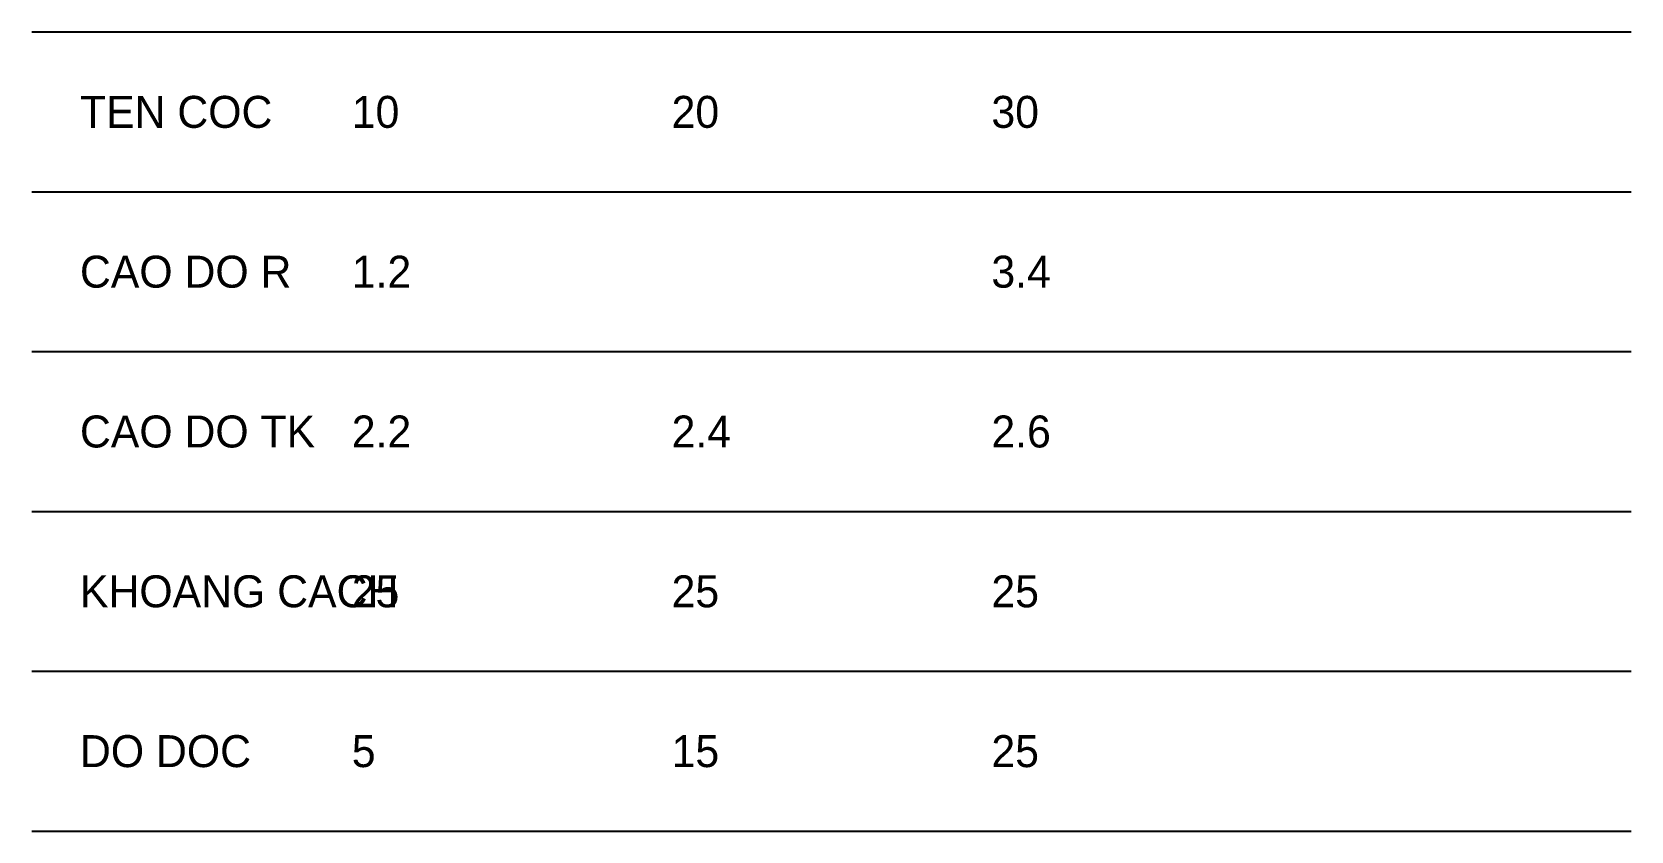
# Model space of a CAD drawing. Header units: metres. Extents: x 0 to 500, y 0 to 500.
# Drawn here: x 0 to 10, y 0 to 5 of the extents above; entities outside this region: 1.
import ezdxf
from ezdxf.enums import TextEntityAlignment as Align

# ---------------------------------------------------------------- set-up
doc = ezdxf.new("R2010")
doc.units = ezdxf.units.M

msp = doc.modelspace()

# ---------------------------------------------------------------- linework, layer by layer
for p, q in [((0, 5), (10, 5)), ((0, 4), (10, 4)), ((0, 3), (10, 3)), ((0, 2), (10, 2)), ((0, 1), (10, 1)), ((0, 0), (10, 0))]:
    msp.add_line(p, q)

# ---------------------------------------------------------------- texts
msp.add_text('8.8', height=0.2).set_placement((500, 500), align=Align.CENTER)
for s, p in [('TEN COC', (0.3, 4.4)), ('10', (2, 4.4)), ('20', (4, 4.4)), ('30', (6, 4.4)), ('CAO DO R', (0.3, 3.4)), ('1.2', (2, 3.4)), ('3.4', (6, 3.4)), ('CAO DO TK', (0.3, 2.4)), ('2.2', (2, 2.4)), ('2.4', (4, 2.4)), ('2.6', (6, 2.4)), ('KHOANG CACH', (0.3, 1.4)), ('25', (2, 1.4)), ('25', (4, 1.4)), ('25', (6, 1.4)), ('DO DOC', (0.3, 0.4)), ('5', (2, 0.4)), ('15', (4, 0.4)), ('25', (6, 0.4))]:
    msp.add_text(s, height=0.2).set_placement(p)

doc.saveas('drawing.dxf')
